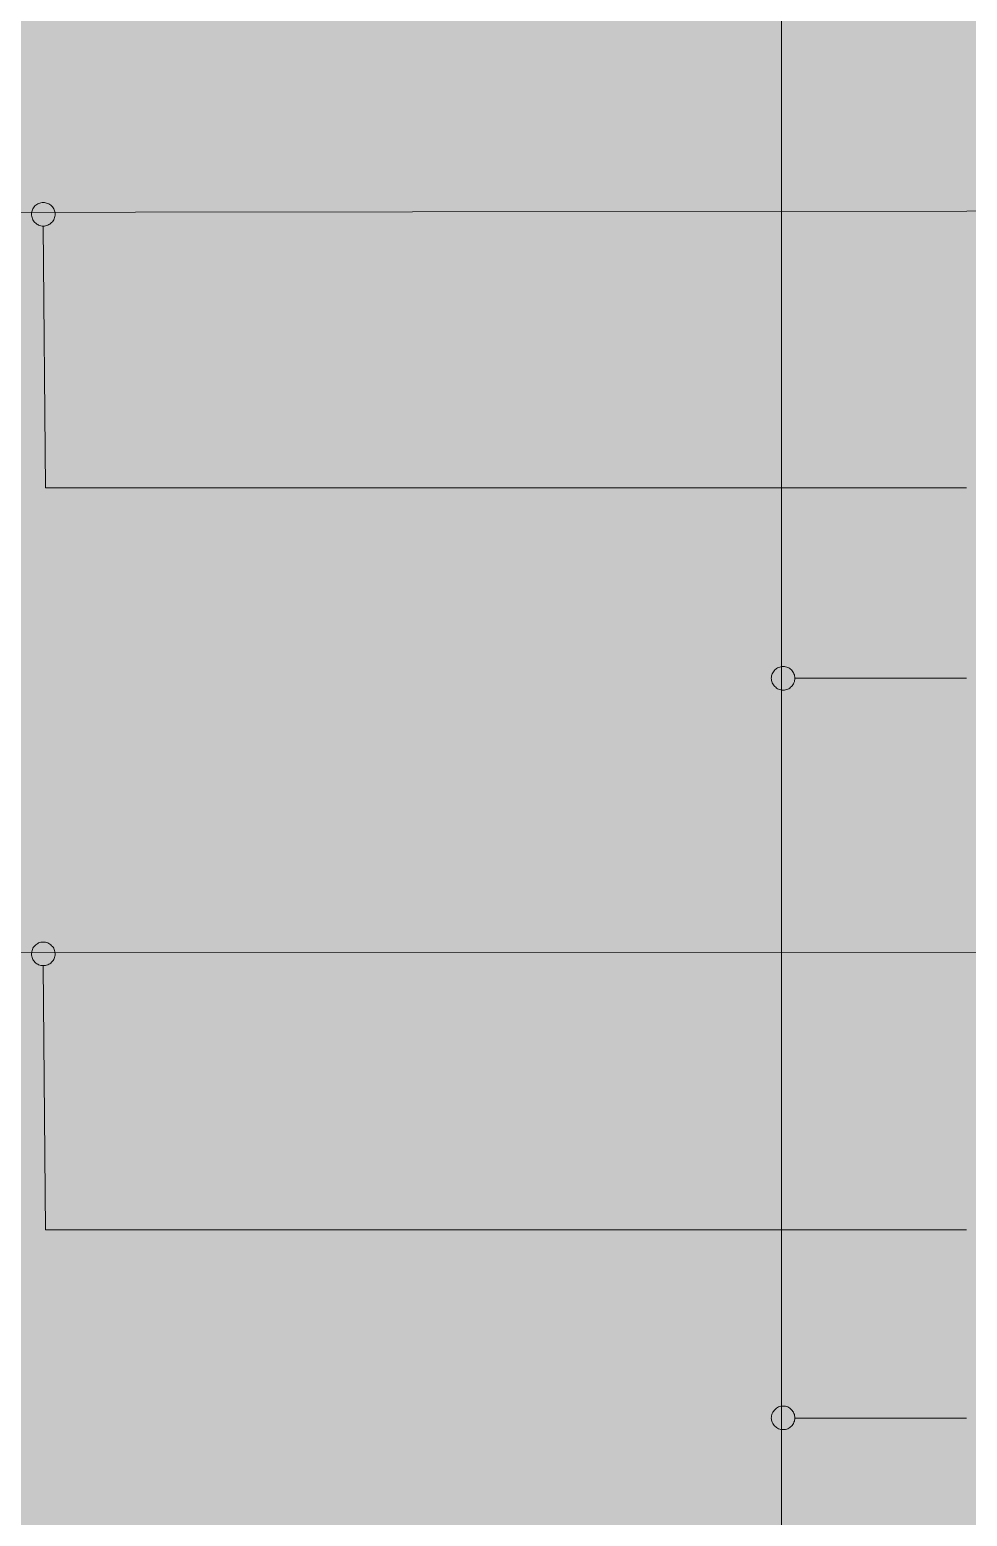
# Model space of a CAD drawing. Header units: millimetres. Extents: x 0 to 590, y 2 to 420.
# Drawn here: x 47.7 to 98.2, y 198.6 to 278.6 of the extents above; entities that cross this region are included whole.
import ezdxf
from ezdxf.xclip import XClip

# ---------------------------------------------------------------- set-up
doc = ezdxf.new("R2010")
doc.units = ezdxf.units.MM
doc.header["$MEASUREMENT"] = 0
doc.layers.get('0').update_dxf_attribs({"linetype": 'CONTINUOUS'})

# ---------------------------------------------------------------- blocks, each defined once
blk = doc.blocks.new('MF28FC3F0')
at = {"true_color": 0xffffff}
for points in [[(0, 420.2), (0, 2.206), (590.355, 2.206), (590.355, 420.2)], [(0, 420.2), (0, 2.437), (590.355, 2.437), (590.355, 420.2)]]:
    blk.add_hatch(color=0, dxfattribs=at).paths.add_polyline_path(points)

msp = doc.modelspace()

# ---------------------------------------------------------------- hatches: boundary and pattern name
at = {"true_color": 0x000007}
h = msp.add_hatch(color=0, dxfattribs=at)
edge = h.paths.add_edge_path()
edge.add_spline(control_points=[(49.1, 268.651), (49.1, 268.569), (49.084, 268.487), (49.051, 268.404), (49.051, 268.404), (49.018, 268.322), (48.968, 268.256), (48.903, 268.207), (48.903, 268.207), (48.853, 268.141), (48.787, 268.092), (48.705, 268.059), (48.705, 268.059), (48.623, 268.026), (48.54, 268.009), (48.458, 268.009), (48.458, 268.009), (48.376, 268.009), (48.293, 268.026), (48.211, 268.059), (48.211, 268.059), (48.145, 268.092), (48.079, 268.141), (48.013, 268.207), (48.013, 268.207), (47.948, 268.256), (47.915, 268.322), (47.882, 268.404), (47.882, 268.404), (47.849, 268.487), (47.832, 268.569), (47.832, 268.651), (47.832, 268.651), (47.832, 268.734), (47.849, 268.816), (47.882, 268.882), (47.882, 268.882), (47.915, 268.964), (47.948, 269.03), (48.013, 269.096), (48.013, 269.096), (48.079, 269.145), (48.145, 269.195), (48.211, 269.228), (48.211, 269.228), (48.293, 269.261), (48.376, 269.277), (48.458, 269.277), (48.458, 269.277), (48.54, 269.277), (48.623, 269.261), (48.705, 269.228), (48.705, 269.228), (48.787, 269.195), (48.853, 269.145), (48.903, 269.096), (48.903, 269.096), (48.968, 269.03), (49.018, 268.964), (49.051, 268.882), (49.051, 268.882), (49.084, 268.816), (49.1, 268.734), (49.1, 268.651)], knot_values=[0, 0, 0, 0, 0.015625, 0.015625, 0.015625, 0.015625, 0.03125, 0.03125, 0.03125, 0.03125, 0.046875, 0.046875, 0.046875, 0.046875, 0.0625, 0.0625, 0.0625, 0.0625, 0.078125, 0.078125, 0.078125, 0.078125, 0.09375, 0.09375, 0.09375, 0.09375, 0.109375, 0.109375, 0.109375, 0.109375, 0.125, 0.125, 0.125, 0.125, 0.140625, 0.140625, 0.140625, 0.140625, 0.15625, 0.15625, 0.15625, 0.15625, 0.171875, 0.171875, 0.171875, 0.171875, 0.1875, 0.1875, 0.1875, 0.1875, 0.203125, 0.203125, 0.203125, 0.203125, 0.21875, 0.21875, 0.21875, 0.21875, 0.234375, 0.234375, 0.234375, 0.234375, 1, 1, 1, 1], degree=3, periodic=0)
h = msp.add_hatch(color=0, dxfattribs=at)
edge = h.paths.add_edge_path()
edge.add_spline(control_points=[(88.881, 243.69), (88.881, 243.607), (88.864, 243.525), (88.831, 243.443), (88.831, 243.443), (88.799, 243.36), (88.766, 243.294), (88.7, 243.245), (88.7, 243.245), (88.634, 243.179), (88.568, 243.13), (88.502, 243.097), (88.502, 243.097), (88.42, 243.064), (88.338, 243.048), (88.255, 243.048), (88.255, 243.048), (88.173, 243.048), (88.091, 243.064), (88.008, 243.097), (88.008, 243.097), (87.926, 243.13), (87.86, 243.179), (87.811, 243.245), (87.811, 243.245), (87.745, 243.294), (87.695, 243.36), (87.662, 243.443), (87.662, 243.443), (87.629, 243.525), (87.613, 243.607), (87.613, 243.69), (87.613, 243.69), (87.613, 243.772), (87.629, 243.854), (87.662, 243.92), (87.662, 243.92), (87.695, 244.002), (87.745, 244.068), (87.811, 244.134), (87.811, 244.134), (87.86, 244.184), (87.926, 244.233), (88.008, 244.266), (88.008, 244.266), (88.091, 244.299), (88.173, 244.315), (88.255, 244.315), (88.255, 244.315), (88.338, 244.315), (88.42, 244.299), (88.502, 244.266), (88.502, 244.266), (88.568, 244.233), (88.634, 244.184), (88.7, 244.134), (88.7, 244.134), (88.766, 244.068), (88.799, 244.002), (88.831, 243.92), (88.831, 243.92), (88.864, 243.854), (88.881, 243.772), (88.881, 243.69)], knot_values=[0, 0, 0, 0, 0.015625, 0.015625, 0.015625, 0.015625, 0.03125, 0.03125, 0.03125, 0.03125, 0.046875, 0.046875, 0.046875, 0.046875, 0.0625, 0.0625, 0.0625, 0.0625, 0.078125, 0.078125, 0.078125, 0.078125, 0.09375, 0.09375, 0.09375, 0.09375, 0.109375, 0.109375, 0.109375, 0.109375, 0.125, 0.125, 0.125, 0.125, 0.140625, 0.140625, 0.140625, 0.140625, 0.15625, 0.15625, 0.15625, 0.15625, 0.171875, 0.171875, 0.171875, 0.171875, 0.1875, 0.1875, 0.1875, 0.1875, 0.203125, 0.203125, 0.203125, 0.203125, 0.21875, 0.21875, 0.21875, 0.21875, 0.234375, 0.234375, 0.234375, 0.234375, 1, 1, 1, 1], degree=3, periodic=0)
h = msp.add_hatch(color=0, dxfattribs=at)
edge = h.paths.add_edge_path()
edge.add_spline(control_points=[(49.1, 228.854), (49.1, 228.772), (49.084, 228.69), (49.051, 228.607), (49.051, 228.607), (49.018, 228.541), (48.968, 228.476), (48.903, 228.41), (48.903, 228.41), (48.853, 228.344), (48.787, 228.311), (48.705, 228.278), (48.705, 228.278), (48.623, 228.245), (48.54, 228.229), (48.458, 228.229), (48.458, 228.229), (48.376, 228.229), (48.293, 228.245), (48.211, 228.278), (48.211, 228.278), (48.145, 228.311), (48.079, 228.344), (48.013, 228.41), (48.013, 228.41), (47.948, 228.476), (47.915, 228.541), (47.882, 228.607), (47.882, 228.607), (47.849, 228.69), (47.832, 228.772), (47.832, 228.854), (47.832, 228.854), (47.832, 228.937), (47.849, 229.019), (47.882, 229.101), (47.882, 229.101), (47.915, 229.184), (47.948, 229.249), (48.013, 229.299), (48.013, 229.299), (48.079, 229.365), (48.145, 229.414), (48.211, 229.447), (48.211, 229.447), (48.293, 229.48), (48.376, 229.496), (48.458, 229.496), (48.458, 229.496), (48.54, 229.496), (48.623, 229.48), (48.705, 229.447), (48.705, 229.447), (48.787, 229.414), (48.853, 229.365), (48.903, 229.299), (48.903, 229.299), (48.968, 229.249), (49.018, 229.184), (49.051, 229.101), (49.051, 229.101), (49.084, 229.019), (49.1, 228.937), (49.1, 228.854)], knot_values=[0, 0, 0, 0, 0.015625, 0.015625, 0.015625, 0.015625, 0.03125, 0.03125, 0.03125, 0.03125, 0.046875, 0.046875, 0.046875, 0.046875, 0.0625, 0.0625, 0.0625, 0.0625, 0.078125, 0.078125, 0.078125, 0.078125, 0.09375, 0.09375, 0.09375, 0.09375, 0.109375, 0.109375, 0.109375, 0.109375, 0.125, 0.125, 0.125, 0.125, 0.140625, 0.140625, 0.140625, 0.140625, 0.15625, 0.15625, 0.15625, 0.15625, 0.171875, 0.171875, 0.171875, 0.171875, 0.1875, 0.1875, 0.1875, 0.1875, 0.203125, 0.203125, 0.203125, 0.203125, 0.21875, 0.21875, 0.21875, 0.21875, 0.234375, 0.234375, 0.234375, 0.234375, 1, 1, 1, 1], degree=3, periodic=0)
h = msp.add_hatch(color=0, dxfattribs=at)
edge = h.paths.add_edge_path()
edge.add_spline(control_points=[(88.881, 203.893), (88.881, 203.81), (88.864, 203.728), (88.831, 203.662), (88.831, 203.662), (88.799, 203.58), (88.766, 203.514), (88.7, 203.448), (88.7, 203.448), (88.634, 203.399), (88.568, 203.349), (88.502, 203.316), (88.502, 203.316), (88.42, 203.283), (88.338, 203.267), (88.255, 203.267), (88.255, 203.267), (88.173, 203.267), (88.091, 203.283), (88.008, 203.316), (88.008, 203.316), (87.926, 203.349), (87.86, 203.399), (87.811, 203.448), (87.811, 203.448), (87.745, 203.514), (87.695, 203.58), (87.662, 203.662), (87.662, 203.662), (87.629, 203.728), (87.613, 203.81), (87.613, 203.893), (87.613, 203.893), (87.613, 203.975), (87.629, 204.057), (87.662, 204.139), (87.662, 204.139), (87.695, 204.222), (87.745, 204.288), (87.811, 204.337), (87.811, 204.337), (87.86, 204.403), (87.926, 204.452), (88.008, 204.485), (88.008, 204.485), (88.091, 204.518), (88.173, 204.535), (88.255, 204.535), (88.255, 204.535), (88.338, 204.535), (88.42, 204.518), (88.502, 204.485), (88.502, 204.485), (88.568, 204.452), (88.634, 204.403), (88.7, 204.337), (88.7, 204.337), (88.766, 204.288), (88.799, 204.222), (88.831, 204.139), (88.831, 204.139), (88.864, 204.057), (88.881, 203.975), (88.881, 203.893)], knot_values=[0, 0, 0, 0, 0.015625, 0.015625, 0.015625, 0.015625, 0.03125, 0.03125, 0.03125, 0.03125, 0.046875, 0.046875, 0.046875, 0.046875, 0.0625, 0.0625, 0.0625, 0.0625, 0.078125, 0.078125, 0.078125, 0.078125, 0.09375, 0.09375, 0.09375, 0.09375, 0.109375, 0.109375, 0.109375, 0.109375, 0.125, 0.125, 0.125, 0.125, 0.140625, 0.140625, 0.140625, 0.140625, 0.15625, 0.15625, 0.15625, 0.15625, 0.171875, 0.171875, 0.171875, 0.171875, 0.1875, 0.1875, 0.1875, 0.1875, 0.203125, 0.203125, 0.203125, 0.203125, 0.21875, 0.21875, 0.21875, 0.21875, 0.234375, 0.234375, 0.234375, 0.234375, 1, 1, 1, 1], degree=3, periodic=0)

# ---------------------------------------------------------------- linework, layer by layer
at = {"color": 0, "linetype": 'Continuous', "lineweight": 20, "true_color": 0x000007}
for points in [[(88.156, 327.614), (88.156, 149.112), (127.921, 149.079)], [(38.513, 268.734), (127.921, 268.849), (127.921, 268.849)], [(48.458, 268.026), (48.573, 253.931), (98.102, 253.931)], [(88.881, 243.69), (98.102, 243.69), (98.102, 243.69)], [(38.513, 228.937), (127.921, 228.92), (127.921, 228.92)], [(48.458, 228.229), (48.573, 214.019), (98.102, 214.019)], [(88.881, 203.893), (98.102, 203.893), (98.102, 203.893)]]:
    msp.add_lwpolyline(points, dxfattribs=at)
for points in [[(49.1, 268.651), (49.1, 268.569), (49.084, 268.487), (49.051, 268.404), (49.051, 268.404), (49.018, 268.322), (48.968, 268.256), (48.903, 268.207), (48.903, 268.207), (48.853, 268.141), (48.787, 268.092), (48.705, 268.059), (48.705, 268.059), (48.623, 268.026), (48.54, 268.009), (48.458, 268.009), (48.458, 268.009), (48.376, 268.009), (48.293, 268.026), (48.211, 268.059), (48.211, 268.059), (48.145, 268.092), (48.079, 268.141), (48.013, 268.207), (48.013, 268.207), (47.948, 268.256), (47.915, 268.322), (47.882, 268.404), (47.882, 268.404), (47.849, 268.487), (47.832, 268.569), (47.832, 268.651), (47.832, 268.651), (47.832, 268.734), (47.849, 268.816), (47.882, 268.882), (47.882, 268.882), (47.915, 268.964), (47.948, 269.03), (48.013, 269.096), (48.013, 269.096), (48.079, 269.145), (48.145, 269.195), (48.211, 269.228), (48.211, 269.228), (48.293, 269.261), (48.376, 269.277), (48.458, 269.277), (48.458, 269.277), (48.54, 269.277), (48.623, 269.261), (48.705, 269.228), (48.705, 269.228), (48.787, 269.195), (48.853, 269.145), (48.903, 269.096), (48.903, 269.096), (48.968, 269.03), (49.018, 268.964), (49.051, 268.882), (49.051, 268.882), (49.084, 268.816), (49.1, 268.734), (49.1, 268.651)], [(88.881, 243.69), (88.881, 243.607), (88.864, 243.525), (88.831, 243.443), (88.831, 243.443), (88.799, 243.36), (88.766, 243.294), (88.7, 243.245), (88.7, 243.245), (88.634, 243.179), (88.568, 243.13), (88.502, 243.097), (88.502, 243.097), (88.42, 243.064), (88.338, 243.048), (88.255, 243.048), (88.255, 243.048), (88.173, 243.048), (88.091, 243.064), (88.008, 243.097), (88.008, 243.097), (87.926, 243.13), (87.86, 243.179), (87.811, 243.245), (87.811, 243.245), (87.745, 243.294), (87.695, 243.36), (87.662, 243.443), (87.662, 243.443), (87.629, 243.525), (87.613, 243.607), (87.613, 243.69), (87.613, 243.69), (87.613, 243.772), (87.629, 243.854), (87.662, 243.92), (87.662, 243.92), (87.695, 244.002), (87.745, 244.068), (87.811, 244.134), (87.811, 244.134), (87.86, 244.184), (87.926, 244.233), (88.008, 244.266), (88.008, 244.266), (88.091, 244.299), (88.173, 244.315), (88.255, 244.315), (88.255, 244.315), (88.338, 244.315), (88.42, 244.299), (88.502, 244.266), (88.502, 244.266), (88.568, 244.233), (88.634, 244.184), (88.7, 244.134), (88.7, 244.134), (88.766, 244.068), (88.799, 244.002), (88.831, 243.92), (88.831, 243.92), (88.864, 243.854), (88.881, 243.772), (88.881, 243.69)], [(49.1, 228.854), (49.1, 228.772), (49.084, 228.69), (49.051, 228.607), (49.051, 228.607), (49.018, 228.541), (48.968, 228.476), (48.903, 228.41), (48.903, 228.41), (48.853, 228.344), (48.787, 228.311), (48.705, 228.278), (48.705, 228.278), (48.623, 228.245), (48.54, 228.229), (48.458, 228.229), (48.458, 228.229), (48.376, 228.229), (48.293, 228.245), (48.211, 228.278), (48.211, 228.278), (48.145, 228.311), (48.079, 228.344), (48.013, 228.41), (48.013, 228.41), (47.948, 228.476), (47.915, 228.541), (47.882, 228.607), (47.882, 228.607), (47.849, 228.69), (47.832, 228.772), (47.832, 228.854), (47.832, 228.854), (47.832, 228.937), (47.849, 229.019), (47.882, 229.101), (47.882, 229.101), (47.915, 229.184), (47.948, 229.249), (48.013, 229.299), (48.013, 229.299), (48.079, 229.365), (48.145, 229.414), (48.211, 229.447), (48.211, 229.447), (48.293, 229.48), (48.376, 229.496), (48.458, 229.496), (48.458, 229.496), (48.54, 229.496), (48.623, 229.48), (48.705, 229.447), (48.705, 229.447), (48.787, 229.414), (48.853, 229.365), (48.903, 229.299), (48.903, 229.299), (48.968, 229.249), (49.018, 229.184), (49.051, 229.101), (49.051, 229.101), (49.084, 229.019), (49.1, 228.937), (49.1, 228.854)], [(88.881, 203.893), (88.881, 203.81), (88.864, 203.728), (88.831, 203.662), (88.831, 203.662), (88.799, 203.58), (88.766, 203.514), (88.7, 203.448), (88.7, 203.448), (88.634, 203.399), (88.568, 203.349), (88.502, 203.316), (88.502, 203.316), (88.42, 203.283), (88.338, 203.267), (88.255, 203.267), (88.255, 203.267), (88.173, 203.267), (88.091, 203.283), (88.008, 203.316), (88.008, 203.316), (87.926, 203.349), (87.86, 203.399), (87.811, 203.448), (87.811, 203.448), (87.745, 203.514), (87.695, 203.58), (87.662, 203.662), (87.662, 203.662), (87.629, 203.728), (87.613, 203.81), (87.613, 203.893), (87.613, 203.893), (87.613, 203.975), (87.629, 204.057), (87.662, 204.139), (87.662, 204.139), (87.695, 204.222), (87.745, 204.288), (87.811, 204.337), (87.811, 204.337), (87.86, 204.403), (87.926, 204.452), (88.008, 204.485), (88.008, 204.485), (88.091, 204.518), (88.173, 204.535), (88.255, 204.535), (88.255, 204.535), (88.338, 204.535), (88.42, 204.518), (88.502, 204.485), (88.502, 204.485), (88.568, 204.452), (88.634, 204.403), (88.7, 204.337), (88.7, 204.337), (88.766, 204.288), (88.799, 204.222), (88.831, 204.139), (88.831, 204.139), (88.864, 204.057), (88.881, 203.975), (88.881, 203.893)]]:
    msp.add_open_spline(points, degree=3, knots=[0, 0, 0, 0, 0.015625, 0.015625, 0.015625, 0.015625, 0.03125, 0.03125, 0.03125, 0.03125, 0.046875, 0.046875, 0.046875, 0.046875, 0.0625, 0.0625, 0.0625, 0.0625, 0.078125, 0.078125, 0.078125, 0.078125, 0.09375, 0.09375, 0.09375, 0.09375, 0.109375, 0.109375, 0.109375, 0.109375, 0.125, 0.125, 0.125, 0.125, 0.140625, 0.140625, 0.140625, 0.140625, 0.15625, 0.15625, 0.15625, 0.15625, 0.171875, 0.171875, 0.171875, 0.171875, 0.1875, 0.1875, 0.1875, 0.1875, 0.203125, 0.203125, 0.203125, 0.203125, 0.21875, 0.21875, 0.21875, 0.21875, 0.234375, 0.234375, 0.234375, 0.234375, 1, 1, 1, 1], dxfattribs=at)

# ---------------------------------------------------------------- block references
at = {"color": 0, "true_color": 0xffffff}
ref = msp.add_blockref('MF28FC3F0', (0, 0), dxfattribs=at)
XClip(ref).set_block_clipping_path([(0, 2.1075862069), (590.3875862069, 420.2)])

doc.saveas('drawing.dxf')
